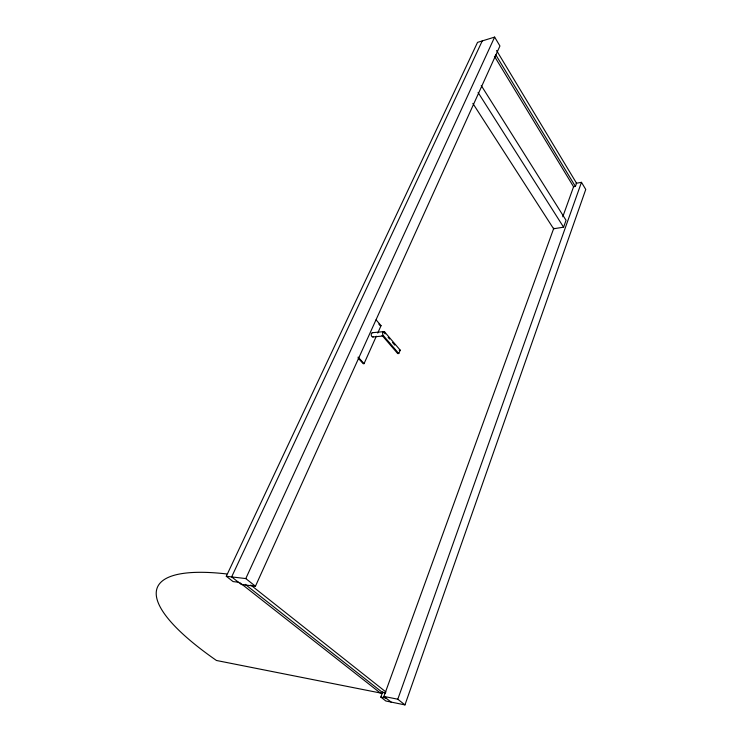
<?xml version="1.0" encoding="UTF-8"?>
<svg xmlns="http://www.w3.org/2000/svg" width="742" height="742" viewBox="0 0 742 742"><rect width="100%" height="100%" fill="white"/><g stroke="black" fill="none" stroke-linecap="round" stroke-linejoin="round"><path stroke-width="1.11" d="M382.798 691.627L380.813 697.072L385.84 700.995L404.956 704.9L585.753 189.451L581.478 182.309L576.098 183.311M553.588 228.768L563.595 227.182L566.053 220.291L481.233 85.516M404.956 704.9L397.795 699.214L581.478 182.309M573.427 186.789L575.393 186.428L576.543 183.237L496.574 50.502M562.77 216.785L573.575 186.761L494.413 56.253M391.09 702.071L383.902 696.432L553.838 228.091M398.779 353.526L383.243 335.458L382.204 335.551L397.74 353.609L398.779 353.526L400.226 350.159L384.746 332.073L383.697 332.175L385.172 333.891M358.043 357.978L363.218 363.719L364.044 363.663L376.324 336.219M377.743 333.056L381.054 325.664L376.092 319.858M482.244 40.921L231.643 576.905L241.308 584.492L255.443 586.245L499.941 45.976L494.636 37.1L477.542 42.368L226.301 576.274L233.081 581.58L238.423 582.229M226.301 576.274L245.787 578.574L494.636 37.1M381.054 325.664L380.238 325.747L378.819 324.096M372.326 332.722L383.716 331.618M372.883 336.961L383.234 335.996A2.161 1.363 84.6 0 1 382.204 335.551M399.187 350.243L400.226 350.159M385.58 693.009L382.306 692.36L245.212 584.353M382.149 693.343L216.469 660.482A250.573 60.51 22.5 0 1 226.718 573.946M383.902 696.432L397.795 699.214M380.813 697.072L386.072 698.129M240.037 582.804L380.275 692.972M250.759 585.03L385.951 692.008M245.787 578.574L255.443 586.245M358.136 357.097L364.044 363.663M388.122 337.332L389.596 339.057M392.546 342.498L394.763 345.086M472.858 103.398L553.699 228.935M478.08 92.481L563.595 227.182M495.712 54.704L575.393 186.428M373.523 336.553A2.143 1.363 84.6 0 1 371.306 335.365A2.143 1.363 84.6 0 1 372.688 332.722M383.243 335.458A2.161 1.363 84.6 0 1 382.844 332.425A2.161 1.363 84.6 0 1 384.746 332.073"/></g></svg>
